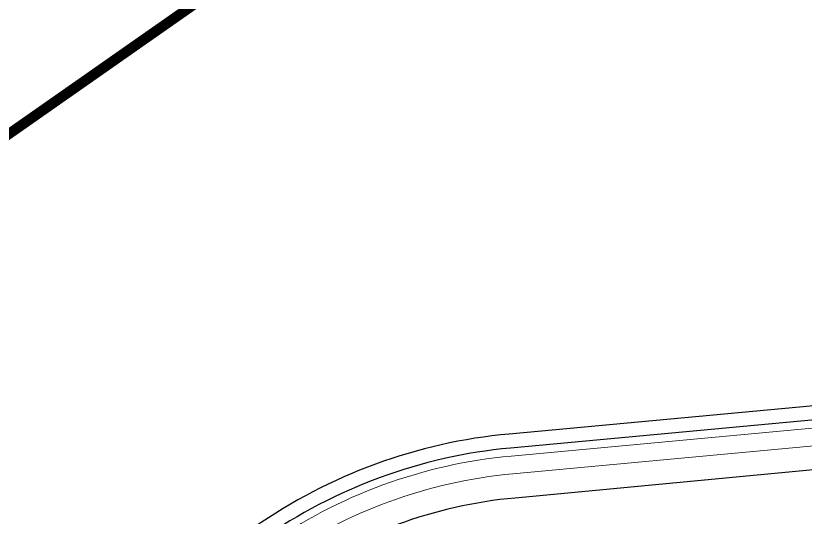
# Model space of a CAD drawing. Header units: millimetres. Extents: x 152904052 to 153933663, y 538271515 to 539240469.
# Drawn here: x 153532852 to 153540486, y 539140366 to 539145217 of the extents above; entities that cross this region are included whole.
import ezdxf

# ---------------------------------------------------------------- set-up
doc = ezdxf.new("R2010")
doc.units = ezdxf.units.MM
doc.layers.add('BORD', color=7, linetype='Continuous')

msp = doc.modelspace()

# ---------------------------------------------------------------- linework, layer by layer
at = {"layer": 'BORD', "const_width": 100}
msp.add_lwpolyline([(153479197.2, 539106551.1), (153602070.1, 539192587.6), (153653691.9, 539118863.9), (153530819.1, 539032827.5)], close=True, dxfattribs=at)
at = {"layer": 'BORD', "color": 133}
for points in [[(153554984.3, 539142785.5), (153537621.8, 539141171.2, 0.129891), (153535157.4, 539140268.6, 0.129891)], [(153554996.9, 539142649.5), (153537634.5, 539141035.2, 0.130275), (153535229.4, 539140152.4), (153496595.8, 539113099.4)], [(153555015.4, 539142450.4), (153554741.3, 539142157.7), (153550360.2, 539141750.4), (153550161.9, 539141722.9), (153543988.6, 539141148.9), (153537679.4, 539140552.3, 0.130275), (153535507.6, 539139755.1), (153512021.4, 539123309), (153511884, 539123156.6)]]:
    msp.add_lwpolyline(points, format="xyb", dxfattribs=at)
at = {"layer": 'BORD', "color": 137, "lineweight": 0, "flags": 128}
for points in [[(153555004, 539142572.8), (153537641.6, 539140958.5, 0.130275), (153535273.5, 539140089.3), (153496639.9, 539113036.3)], [(153530945.3, 539136848.5), (153535372.2, 539139948.4, -0.130275), (153537657.5, 539140787.3), (153554721.3, 539142373.8), (153555015.4, 539142450.4)]]:
    msp.add_lwpolyline(points, format="xyb", dxfattribs=at)

doc.saveas('drawing.dxf')
